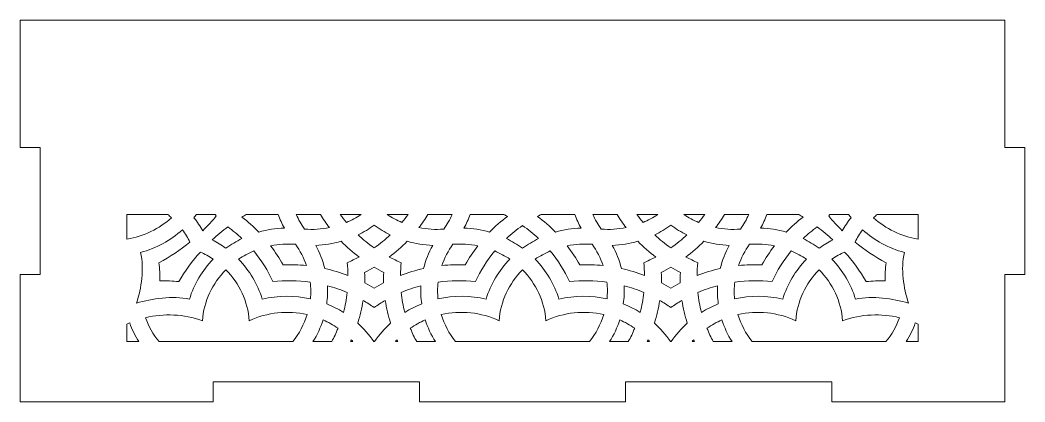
# Model space of a CAD drawing. Header units: millimetres. Extents: x -472 to -162, y -165 to 165.
# Drawn here: x -311.9 to -161.9, y 108 to 165 of the extents above; entities that cross this region are included whole.
import ezdxf

# ---------------------------------------------------------------- set-up
doc = ezdxf.new("R2010")
doc.units = ezdxf.units.MM
doc.header["$MEASUREMENT"] = 0
doc.layers.add('Camada 1', color=7, linetype='Continuous')

msp = doc.modelspace()

# ---------------------------------------------------------------- linework, layer by layer
at = {"layer": 'Camada 1', "color": 250, "lineweight": 20}
for points, knots in [([(-311.8542, 108), (-311.8542, 108), (-283.0542, 108), (-283.0542, 108), (-283.0542, 108), (-283.0542, 108), (-283.0542, 111), (-283.0542, 111), (-283.0542, 111), (-283.0542, 111), (-252.2542, 111), (-252.2542, 111), (-252.2542, 111), (-252.2542, 111), (-252.2542, 108), (-252.2542, 108), (-252.2542, 108), (-252.2542, 108), (-221.4542, 108), (-221.4542, 108), (-221.4542, 108), (-221.4542, 108), (-221.4542, 111), (-221.4542, 111), (-221.4542, 111), (-221.4542, 111), (-216.1685, 111), (-216.1685, 111), (-216.1685, 111), (-216.1685, 111), (-190.6542, 111), (-190.6542, 111), (-190.6542, 111), (-190.6542, 111), (-190.6542, 108), (-190.6542, 108), (-190.6542, 108), (-190.6542, 108), (-164.8542, 108), (-164.8542, 108), (-164.8542, 108), (-164.8542, 108), (-164.8542, 127), (-164.8542, 127), (-164.8542, 127), (-164.8542, 127), (-161.8542, 127), (-161.8542, 127), (-161.8542, 127), (-161.8542, 127), (-161.8542, 146), (-161.8542, 146), (-161.8542, 146), (-161.8542, 146), (-164.8542, 146), (-164.8542, 146), (-164.8542, 146), (-164.8542, 146), (-164.8542, 165), (-164.8542, 165), (-164.8542, 165), (-164.8542, 165), (-311.8542, 165), (-311.8542, 165), (-311.8542, 165), (-311.8542, 165), (-311.8542, 146), (-311.8542, 146), (-311.8542, 146), (-311.8542, 146), (-308.8542, 146), (-308.8542, 146), (-308.8542, 146), (-308.8542, 146), (-308.8542, 127), (-308.8542, 127), (-308.8542, 127), (-308.8542, 127), (-311.8542, 127), (-311.8542, 127), (-311.8542, 127), (-311.8542, 127), (-311.8542, 108), (-311.8542, 108)], [0, 0, 0, 0, 0.04545455, 0.04545455, 0.04545455, 0.04545455, 0.09090909, 0.09090909, 0.09090909, 0.09090909, 0.13636364, 0.13636364, 0.13636364, 0.13636364, 0.18181818, 0.18181818, 0.18181818, 0.18181818, 0.22727273, 0.22727273, 0.22727273, 0.22727273, 0.27272727, 0.27272727, 0.27272727, 0.27272727, 0.31818182, 0.31818182, 0.31818182, 0.31818182, 0.36363636, 0.36363636, 0.36363636, 0.36363636, 0.40909091, 0.40909091, 0.40909091, 0.40909091, 0.45454545, 0.45454545, 0.45454545, 0.45454545, 0.5, 0.5, 0.5, 0.5, 0.54545455, 0.54545455, 0.54545455, 0.54545455, 0.59090909, 0.59090909, 0.59090909, 0.59090909, 0.63636364, 0.63636364, 0.63636364, 0.63636364, 0.68181818, 0.68181818, 0.68181818, 0.68181818, 0.72727273, 0.72727273, 0.72727273, 0.72727273, 0.77272727, 0.77272727, 0.77272727, 0.77272727, 0.81818182, 0.81818182, 0.81818182, 0.81818182, 0.86363636, 0.86363636, 0.86363636, 0.86363636, 0.90909091, 0.90909091, 0.90909091, 0.90909091, 1, 1, 1, 1]), ([(-295.9126, 132.3072), (-293.3885, 132.7233), (-291.0804, 133.8473), (-289.2599, 135.4987), (-289.2599, 135.4987), (-289.4401, 135.6622), (-289.6253, 135.8204), (-289.8148, 135.9734), (-289.8148, 135.9734), (-289.8148, 135.9734), (-295.9126, 135.9734), (-295.9126, 135.9734), (-295.9126, 135.9734), (-295.9126, 135.9734), (-295.9126, 132.3072), (-295.9126, 132.3072)], [0, 0, 0, 0, 0.2, 0.2, 0.2, 0.2, 0.4, 0.4, 0.4, 0.4, 0.6, 0.6, 0.6, 0.6, 1, 1, 1, 1]), ([(-285.537, 135.9734), (-285.6551, 135.8131), (-285.7767, 135.6549), (-285.902, 135.4987), (-285.902, 135.4987), (-285.4082, 134.8831), (-284.97, 134.2347), (-284.589, 133.5592), (-284.589, 133.5592), (-283.8741, 134.258), (-283.198, 134.9936), (-282.5642, 135.7626), (-282.5642, 135.7626), (-282.6194, 135.8332), (-282.6753, 135.9035), (-282.7316, 135.9734), (-282.7316, 135.9734), (-282.7316, 135.9734), (-285.537, 135.9734), (-285.537, 135.9734)], [0, 0, 0, 0, 0.16666667, 0.16666667, 0.16666667, 0.16666667, 0.33333333, 0.33333333, 0.33333333, 0.33333333, 0.5, 0.5, 0.5, 0.5, 0.66666667, 0.66666667, 0.66666667, 0.66666667, 1, 1, 1, 1]), ([(-278.1052, 135.9734), (-278.3183, 135.8485), (-278.5297, 135.721), (-278.7389, 135.5909), (-278.7389, 135.5909), (-277.8441, 134.9035), (-277.0026, 134.1522), (-276.2167, 133.3475), (-276.2167, 133.3475), (-274.9825, 133.6994), (-273.704, 133.9077), (-272.4052, 133.9528), (-272.4052, 133.9528), (-272.763, 134.6037), (-273.0699, 135.2786), (-273.3224, 135.9734), (-273.3224, 135.9734), (-273.3224, 135.9734), (-278.1052, 135.9734), (-278.1052, 135.9734)], [0, 0, 0, 0, 0.16666667, 0.16666667, 0.16666667, 0.16666667, 0.33333333, 0.33333333, 0.33333333, 0.33333333, 0.5, 0.5, 0.5, 0.5, 0.66666667, 0.66666667, 0.66666667, 0.66666667, 1, 1, 1, 1]), ([(-270.6369, 135.9734), (-270.2953, 135.2105), (-269.8745, 134.4815), (-269.3799, 133.798), (-269.3799, 133.798), (-268.131, 133.6994), (-266.8848, 133.7753), (-265.6802, 134.0204), (-265.6802, 134.0204), (-266.1617, 134.6479), (-266.6087, 135.3002), (-267.0203, 135.9734), (-267.0203, 135.9734), (-267.0203, 135.9734), (-270.6369, 135.9734), (-270.6369, 135.9734)], [0, 0, 0, 0, 0.2, 0.2, 0.2, 0.2, 0.4, 0.4, 0.4, 0.4, 0.6, 0.6, 0.6, 0.6, 1, 1, 1, 1]), ([(-264.056, 135.9734), (-263.7691, 135.572), (-263.4668, 135.1797), (-263.1499, 134.7975), (-263.1499, 134.7975), (-262.3864, 135.1162), (-261.6534, 135.5111), (-260.9599, 135.9734), (-260.9599, 135.9734), (-260.9599, 135.9734), (-264.056, 135.9734), (-264.056, 135.9734)], [0, 0, 0, 0, 0.25, 0.25, 0.25, 0.25, 0.5, 0.5, 0.5, 0.5, 1, 1, 1, 1]), ([(-257.0331, 135.9734), (-256.3395, 135.5111), (-255.6065, 135.1162), (-254.8431, 134.7975), (-254.8431, 134.7975), (-254.5262, 135.1797), (-254.2239, 135.572), (-253.9369, 135.9734), (-253.9369, 135.9734), (-253.9369, 135.9734), (-257.0331, 135.9734), (-257.0331, 135.9734)], [0, 0, 0, 0, 0.25, 0.25, 0.25, 0.25, 0.5, 0.5, 0.5, 0.5, 1, 1, 1, 1]), ([(-250.9727, 135.9734), (-251.3843, 135.3002), (-251.8313, 134.6479), (-252.3129, 134.0204), (-252.3129, 134.0204), (-251.1081, 133.7753), (-249.8621, 133.6994), (-248.6131, 133.798), (-248.6131, 133.798), (-248.1185, 134.4815), (-247.6975, 135.2105), (-247.3561, 135.9734), (-247.3561, 135.9734), (-247.3561, 135.9734), (-250.9727, 135.9734), (-250.9727, 135.9734)], [0, 0, 0, 0, 0.2, 0.2, 0.2, 0.2, 0.4, 0.4, 0.4, 0.4, 0.6, 0.6, 0.6, 0.6, 1, 1, 1, 1]), ([(-244.6707, 135.9734), (-244.9233, 135.2786), (-245.23, 134.6037), (-245.5879, 133.9528), (-245.5879, 133.9528), (-244.2891, 133.9077), (-243.0105, 133.6994), (-241.7763, 133.3475), (-241.7763, 133.3475), (-240.9486, 134.195), (-240.0591, 134.9834), (-239.1106, 135.6987), (-239.1106, 135.6987), (-239.2892, 135.7927), (-239.4691, 135.8843), (-239.6504, 135.9734), (-239.6504, 135.9734), (-239.6504, 135.9734), (-244.6707, 135.9734), (-244.6707, 135.9734)], [0, 0, 0, 0, 0.16666667, 0.16666667, 0.16666667, 0.16666667, 0.33333333, 0.33333333, 0.33333333, 0.33333333, 0.5, 0.5, 0.5, 0.5, 0.66666667, 0.66666667, 0.66666667, 0.66666667, 1, 1, 1, 1]), ([(-234.058, 135.9734), (-234.2393, 135.8843), (-234.4192, 135.7927), (-234.5978, 135.6987), (-234.5978, 135.6987), (-233.6493, 134.9834), (-232.7598, 134.195), (-231.9321, 133.3475), (-231.9321, 133.3475), (-230.6979, 133.6994), (-229.4193, 133.9077), (-228.1205, 133.9528), (-228.1205, 133.9528), (-228.4784, 134.6037), (-228.7852, 135.2786), (-229.0377, 135.9734), (-229.0377, 135.9734), (-229.0377, 135.9734), (-234.058, 135.9734), (-234.058, 135.9734)], [0, 0, 0, 0, 0.16666667, 0.16666667, 0.16666667, 0.16666667, 0.33333333, 0.33333333, 0.33333333, 0.33333333, 0.5, 0.5, 0.5, 0.5, 0.66666667, 0.66666667, 0.66666667, 0.66666667, 1, 1, 1, 1]), ([(-226.3523, 135.9734), (-226.0109, 135.2105), (-225.5899, 134.4815), (-225.0953, 133.798), (-225.0953, 133.798), (-223.8464, 133.6994), (-222.6003, 133.7753), (-221.3955, 134.0204), (-221.3955, 134.0204), (-221.8771, 134.6479), (-222.3241, 135.3002), (-222.7357, 135.9734), (-222.7357, 135.9734), (-222.7357, 135.9734), (-226.3523, 135.9734), (-226.3523, 135.9734)], [0, 0, 0, 0, 0.2, 0.2, 0.2, 0.2, 0.4, 0.4, 0.4, 0.4, 0.6, 0.6, 0.6, 0.6, 1, 1, 1, 1]), ([(-219.7715, 135.9734), (-219.4845, 135.572), (-219.1822, 135.1797), (-218.8653, 134.7975), (-218.8653, 134.7975), (-218.1019, 135.1162), (-217.3689, 135.5111), (-216.6753, 135.9734), (-216.6753, 135.9734), (-216.6753, 135.9734), (-219.7715, 135.9734), (-219.7715, 135.9734)], [0, 0, 0, 0, 0.25, 0.25, 0.25, 0.25, 0.5, 0.5, 0.5, 0.5, 1, 1, 1, 1]), ([(-212.7485, 135.9734), (-212.0551, 135.5111), (-211.322, 135.1162), (-210.5585, 134.7975), (-210.5585, 134.7975), (-210.2416, 135.1797), (-209.9393, 135.572), (-209.6524, 135.9734), (-209.6524, 135.9734), (-209.6524, 135.9734), (-212.7485, 135.9734), (-212.7485, 135.9734)], [0, 0, 0, 0, 0.25, 0.25, 0.25, 0.25, 0.5, 0.5, 0.5, 0.5, 1, 1, 1, 1]), ([(-206.6881, 135.9734), (-207.0997, 135.3002), (-207.5467, 134.6479), (-208.0282, 134.0204), (-208.0282, 134.0204), (-206.8236, 133.7753), (-205.5774, 133.6994), (-204.3285, 133.798), (-204.3285, 133.798), (-203.8339, 134.4815), (-203.4131, 135.2105), (-203.0715, 135.9734), (-203.0715, 135.9734), (-203.0715, 135.9734), (-206.6881, 135.9734), (-206.6881, 135.9734)], [0, 0, 0, 0, 0.2, 0.2, 0.2, 0.2, 0.4, 0.4, 0.4, 0.4, 0.6, 0.6, 0.6, 0.6, 1, 1, 1, 1]), ([(-200.386, 135.9734), (-200.6385, 135.2786), (-200.9454, 134.6037), (-201.3032, 133.9528), (-201.3032, 133.9528), (-200.0044, 133.9077), (-198.7259, 133.6994), (-197.4918, 133.3475), (-197.4918, 133.3475), (-196.7058, 134.1522), (-195.8643, 134.9035), (-194.9695, 135.5909), (-194.9695, 135.5909), (-195.1787, 135.721), (-195.3901, 135.8485), (-195.6032, 135.9734), (-195.6032, 135.9734), (-195.6032, 135.9734), (-200.386, 135.9734), (-200.386, 135.9734)], [0, 0, 0, 0, 0.16666667, 0.16666667, 0.16666667, 0.16666667, 0.33333333, 0.33333333, 0.33333333, 0.33333333, 0.5, 0.5, 0.5, 0.5, 0.66666667, 0.66666667, 0.66666667, 0.66666667, 1, 1, 1, 1]), ([(-190.9768, 135.9734), (-191.0331, 135.9035), (-191.089, 135.8332), (-191.1442, 135.7626), (-191.1442, 135.7626), (-190.5104, 134.9936), (-189.8343, 134.258), (-189.1194, 133.5592), (-189.1194, 133.5592), (-188.7384, 134.2347), (-188.3002, 134.8831), (-187.8064, 135.4987), (-187.8064, 135.4987), (-187.9317, 135.6549), (-188.0534, 135.8131), (-188.1714, 135.9734), (-188.1714, 135.9734), (-188.1714, 135.9734), (-190.9768, 135.9734), (-190.9768, 135.9734)], [0, 0, 0, 0, 0.16666667, 0.16666667, 0.16666667, 0.16666667, 0.33333333, 0.33333333, 0.33333333, 0.33333333, 0.5, 0.5, 0.5, 0.5, 0.66666667, 0.66666667, 0.66666667, 0.66666667, 1, 1, 1, 1]), ([(-183.8936, 135.9734), (-184.0831, 135.8204), (-184.2683, 135.6622), (-184.4485, 135.4987), (-184.4485, 135.4987), (-182.628, 133.8473), (-180.3199, 132.7234), (-177.7959, 132.3072), (-177.7959, 132.3072), (-177.7959, 132.3072), (-177.7959, 135.9734), (-177.7959, 135.9734), (-177.7959, 135.9734), (-177.7959, 135.9734), (-183.8936, 135.9734), (-183.8936, 135.9734)], [0, 0, 0, 0, 0.2, 0.2, 0.2, 0.2, 0.4, 0.4, 0.4, 0.4, 0.6, 0.6, 0.6, 0.6, 1, 1, 1, 1]), ([(-293.8698, 130.3034), (-291.5073, 130.9511), (-289.3718, 132.1196), (-287.6163, 133.688), (-287.6163, 133.688), (-287.1839, 133.1065), (-286.8094, 132.4941), (-286.4947, 131.8581), (-286.4947, 131.8581), (-287.9206, 130.6968), (-289.4684, 129.6663), (-291.1187, 128.7857), (-291.1187, 128.7857), (-291.0102, 127.8868), (-290.9653, 126.9859), (-290.9832, 126.0881), (-290.9832, 126.0881), (-290.044, 126.1051), (-289.1015, 126.0624), (-288.1612, 125.9586), (-288.1612, 125.9586), (-287.2401, 127.5361), (-286.1621, 129.0157), (-284.9472, 130.3788), (-284.9472, 130.3788), (-284.2819, 130.078), (-283.6413, 129.72), (-283.0329, 129.3066), (-283.0329, 129.3066), (-284.6736, 127.6285), (-285.896, 125.587), (-286.5735, 123.3287), (-286.5735, 123.3287), (-289.1614, 123.8917), (-292.1303, 123.4203), (-294.47, 122.7491), (-294.47, 122.7491), (-293.768, 124.9859), (-293.2808, 127.8296), (-293.8698, 130.3034)], [0, 0, 0, 0, 0.09090909, 0.09090909, 0.09090909, 0.09090909, 0.18181818, 0.18181818, 0.18181818, 0.18181818, 0.27272727, 0.27272727, 0.27272727, 0.27272727, 0.36363636, 0.36363636, 0.36363636, 0.36363636, 0.45454545, 0.45454545, 0.45454545, 0.45454545, 0.54545455, 0.54545455, 0.54545455, 0.54545455, 0.63636364, 0.63636364, 0.63636364, 0.63636364, 0.72727273, 0.72727273, 0.72727273, 0.72727273, 0.81818182, 0.81818182, 0.81818182, 0.81818182, 1, 1, 1, 1]), ([(-283.1678, 132.2005), (-282.4367, 132.8839), (-281.6672, 133.5302), (-280.8627, 134.1361), (-280.8627, 134.1361), (-280.1158, 133.6018), (-279.4043, 133.0169), (-278.7352, 132.3872), (-278.7352, 132.3872), (-279.5776, 131.9816), (-280.3819, 131.5002), (-281.1388, 130.9454), (-281.1388, 130.9454), (-281.7828, 131.4174), (-282.4611, 131.8363), (-283.1678, 132.2005)], [0, 0, 0, 0, 0.2, 0.2, 0.2, 0.2, 0.4, 0.4, 0.4, 0.4, 0.6, 0.6, 0.6, 0.6, 1, 1, 1, 1]), ([(-258.9965, 134.3808), (-258.2396, 133.8261), (-257.4354, 133.3446), (-256.5928, 132.939), (-256.5928, 132.939), (-257.3442, 132.2352), (-258.148, 131.5846), (-258.9965, 130.9934), (-258.9965, 130.9934), (-259.8448, 131.5846), (-260.649, 132.2352), (-261.4002, 132.939), (-261.4002, 132.939), (-260.5577, 133.3446), (-259.7536, 133.8261), (-258.9965, 134.3808)], [0, 0, 0, 0, 0.2, 0.2, 0.2, 0.2, 0.4, 0.4, 0.4, 0.4, 0.6, 0.6, 0.6, 0.6, 1, 1, 1, 1]), ([(-236.8542, 134.3301), (-236.0058, 133.7445), (-235.2018, 133.094), (-234.4505, 132.3872), (-234.4505, 132.3872), (-235.2929, 131.9816), (-236.0973, 131.5002), (-236.8542, 130.9454), (-236.8542, 130.9454), (-237.6111, 131.5002), (-238.4155, 131.9816), (-239.2579, 132.3872), (-239.2579, 132.3872), (-238.5066, 133.094), (-237.7026, 133.7445), (-236.8542, 134.3301)], [0, 0, 0, 0, 0.2, 0.2, 0.2, 0.2, 0.4, 0.4, 0.4, 0.4, 0.6, 0.6, 0.6, 0.6, 1, 1, 1, 1]), ([(-217.1156, 132.939), (-216.273, 133.3446), (-215.4688, 133.8261), (-214.7119, 134.3808), (-214.7119, 134.3808), (-213.9549, 133.8261), (-213.1507, 133.3446), (-212.3083, 132.939), (-212.3083, 132.939), (-213.0595, 132.2352), (-213.8636, 131.5846), (-214.7119, 130.9934), (-214.7119, 130.9934), (-215.5604, 131.5846), (-216.3642, 132.2352), (-217.1156, 132.939)], [0, 0, 0, 0, 0.2, 0.2, 0.2, 0.2, 0.4, 0.4, 0.4, 0.4, 0.6, 0.6, 0.6, 0.6, 1, 1, 1, 1]), ([(-192.8457, 134.1361), (-192.0412, 133.5302), (-191.2717, 132.8839), (-190.5407, 132.2005), (-190.5407, 132.2005), (-191.2473, 131.8363), (-191.9256, 131.4174), (-192.5696, 130.9454), (-192.5696, 130.9454), (-193.3266, 131.5002), (-194.1308, 131.9816), (-194.9732, 132.3872), (-194.9732, 132.3872), (-194.3041, 133.0169), (-193.5926, 133.6018), (-192.8457, 134.1361)], [0, 0, 0, 0, 0.2, 0.2, 0.2, 0.2, 0.4, 0.4, 0.4, 0.4, 0.6, 0.6, 0.6, 0.6, 1, 1, 1, 1]), ([(-185.5472, 125.9586), (-184.6069, 126.0624), (-183.6644, 126.1051), (-182.7252, 126.0881), (-182.7252, 126.0881), (-182.7431, 126.9859), (-182.6983, 127.8868), (-182.5897, 128.7857), (-182.5897, 128.7857), (-184.24, 129.6663), (-185.7878, 130.6968), (-187.2137, 131.8581), (-187.2137, 131.8581), (-186.899, 132.4941), (-186.5246, 133.1065), (-186.0921, 133.688), (-186.0921, 133.688), (-184.3366, 132.1196), (-182.2011, 130.9511), (-179.8386, 130.3034), (-179.8386, 130.3034), (-180.4276, 127.8296), (-179.9433, 124.9946), (-179.2411, 122.7579), (-179.2411, 122.7579), (-181.581, 123.4291), (-184.547, 123.8917), (-187.1349, 123.3287), (-187.1349, 123.3287), (-187.8124, 125.587), (-189.0348, 127.6285), (-190.6755, 129.3066), (-190.6755, 129.3066), (-190.0671, 129.72), (-189.4265, 130.078), (-188.7612, 130.3788), (-188.7612, 130.3788), (-187.5463, 129.0157), (-186.4683, 127.5361), (-185.5472, 125.9586)], [0, 0, 0, 0, 0.09090909, 0.09090909, 0.09090909, 0.09090909, 0.18181818, 0.18181818, 0.18181818, 0.18181818, 0.27272727, 0.27272727, 0.27272727, 0.27272727, 0.36363636, 0.36363636, 0.36363636, 0.36363636, 0.45454545, 0.45454545, 0.45454545, 0.45454545, 0.54545455, 0.54545455, 0.54545455, 0.54545455, 0.63636364, 0.63636364, 0.63636364, 0.63636364, 0.72727273, 0.72727273, 0.72727273, 0.72727273, 0.81818182, 0.81818182, 0.81818182, 0.81818182, 1, 1, 1, 1]), ([(-268.5405, 125.8656), (-268.4461, 125.0322), (-268.4403, 124.2044), (-268.5196, 123.3878), (-268.5196, 123.3878), (-270.8852, 123.9115), (-273.3477, 123.8917), (-275.7043, 123.3287), (-275.7043, 123.3287), (-276.3816, 125.587), (-277.604, 127.6285), (-279.2449, 129.3066), (-279.2449, 129.3066), (-278.532, 129.791), (-277.775, 130.1993), (-276.9855, 130.5288), (-276.9855, 130.5288), (-275.8221, 129.1321), (-274.8588, 127.5946), (-274.1165, 125.9586), (-274.1165, 125.9586), (-272.2518, 126.1642), (-270.3784, 126.1304), (-268.5405, 125.8656)], [0, 0, 0, 0, 0.14285714, 0.14285714, 0.14285714, 0.14285714, 0.28571429, 0.28571429, 0.28571429, 0.28571429, 0.42857143, 0.42857143, 0.42857143, 0.42857143, 0.57142857, 0.57142857, 0.57142857, 0.57142857, 0.71428571, 0.71428571, 0.71428571, 0.71428571, 1, 1, 1, 1]), ([(-270.7526, 131.5283), (-270.0455, 130.5512), (-269.4888, 129.484), (-269.1, 128.3521), (-269.1, 128.3521), (-270.2577, 128.4731), (-271.43, 128.5127), (-272.5995, 128.4705), (-272.5995, 128.4705), (-273.1444, 129.4586), (-273.7629, 130.4049), (-274.4552, 131.3059), (-274.4552, 131.3059), (-273.2474, 131.5482), (-272.0015, 131.6268), (-270.7526, 131.5283)], [0, 0, 0, 0, 0.2, 0.2, 0.2, 0.2, 0.4, 0.4, 0.4, 0.4, 0.6, 0.6, 0.6, 0.6, 1, 1, 1, 1]), ([(-263.9158, 131.9803), (-263.0911, 131.1313), (-262.1985, 130.3429), (-261.2514, 129.6263), (-261.2514, 129.6263), (-261.8332, 129.3179), (-262.4312, 129.0391), (-263.041, 128.7857), (-263.041, 128.7857), (-262.9673, 128.1523), (-262.9201, 127.5186), (-262.9083, 126.8851), (-262.9083, 126.8851), (-264.0365, 127.3131), (-265.1941, 127.6567), (-266.3724, 127.9128), (-266.3724, 127.9128), (-266.6727, 129.118), (-267.1295, 130.2809), (-267.7301, 131.3735), (-267.7301, 131.3735), (-266.4313, 131.4185), (-265.147, 131.6268), (-263.9158, 131.9803)], [0, 0, 0, 0, 0.14285714, 0.14285714, 0.14285714, 0.14285714, 0.28571429, 0.28571429, 0.28571429, 0.28571429, 0.42857143, 0.42857143, 0.42857143, 0.42857143, 0.57142857, 0.57142857, 0.57142857, 0.57142857, 0.71428571, 0.71428571, 0.71428571, 0.71428571, 1, 1, 1, 1]), ([(-254.0773, 131.9803), (-252.846, 131.6268), (-251.5618, 131.4185), (-250.2628, 131.3735), (-250.2628, 131.3735), (-250.8637, 130.2809), (-251.3202, 129.118), (-251.6206, 127.9128), (-251.6206, 127.9128), (-252.7987, 127.6567), (-253.9566, 127.3131), (-255.0848, 126.8851), (-255.0848, 126.8851), (-255.0728, 127.5186), (-255.0259, 128.1523), (-254.9522, 128.7857), (-254.9522, 128.7857), (-255.5618, 129.0391), (-256.1598, 129.3179), (-256.7417, 129.6263), (-256.7417, 129.6263), (-255.7946, 130.3429), (-254.902, 131.1313), (-254.0773, 131.9803)], [0, 0, 0, 0, 0.14285714, 0.14285714, 0.14285714, 0.14285714, 0.28571429, 0.28571429, 0.28571429, 0.28571429, 0.42857143, 0.42857143, 0.42857143, 0.42857143, 0.57142857, 0.57142857, 0.57142857, 0.57142857, 0.71428571, 0.71428571, 0.71428571, 0.71428571, 1, 1, 1, 1]), ([(-249.4526, 125.8656), (-247.6147, 126.1304), (-245.7412, 126.1642), (-243.8765, 125.9586), (-243.8765, 125.9586), (-243.1343, 127.5946), (-242.171, 129.1321), (-241.0075, 130.5288), (-241.0075, 130.5288), (-240.2181, 130.1993), (-239.4611, 129.791), (-238.7482, 129.3066), (-238.7482, 129.3066), (-240.3889, 127.6285), (-241.6114, 125.587), (-242.2888, 123.3287), (-242.2888, 123.3287), (-244.6453, 123.8917), (-247.1079, 123.9115), (-249.4734, 123.3878), (-249.4734, 123.3878), (-249.5528, 124.2044), (-249.5469, 125.0322), (-249.4526, 125.8656)], [0, 0, 0, 0, 0.14285714, 0.14285714, 0.14285714, 0.14285714, 0.28571429, 0.28571429, 0.28571429, 0.28571429, 0.42857143, 0.42857143, 0.42857143, 0.42857143, 0.57142857, 0.57142857, 0.57142857, 0.57142857, 0.71428571, 0.71428571, 0.71428571, 0.71428571, 1, 1, 1, 1]), ([(-247.2406, 131.5283), (-245.9915, 131.6268), (-244.7455, 131.5482), (-243.5378, 131.3059), (-243.5378, 131.3059), (-244.2301, 130.4049), (-244.8487, 129.4586), (-245.3936, 128.4705), (-245.3936, 128.4705), (-246.563, 128.5127), (-247.7354, 128.4731), (-248.893, 128.3521), (-248.893, 128.3521), (-248.5042, 129.484), (-247.9474, 130.5512), (-247.2406, 131.5283)], [0, 0, 0, 0, 0.2, 0.2, 0.2, 0.2, 0.4, 0.4, 0.4, 0.4, 0.6, 0.6, 0.6, 0.6, 1, 1, 1, 1]), ([(-229.8319, 125.9586), (-227.9672, 126.1642), (-226.0937, 126.1304), (-224.2558, 125.8656), (-224.2558, 125.8656), (-224.1615, 125.0322), (-224.1557, 124.2044), (-224.235, 123.3878), (-224.235, 123.3878), (-226.6005, 123.9115), (-229.0631, 123.8917), (-231.4196, 123.3287), (-231.4196, 123.3287), (-232.097, 125.587), (-233.3195, 127.6285), (-234.9602, 129.3066), (-234.9602, 129.3066), (-234.2473, 129.791), (-233.4903, 130.1993), (-232.7009, 130.5288), (-232.7009, 130.5288), (-231.5374, 129.1321), (-230.5741, 127.5946), (-229.8319, 125.9586)], [0, 0, 0, 0, 0.14285714, 0.14285714, 0.14285714, 0.14285714, 0.28571429, 0.28571429, 0.28571429, 0.28571429, 0.42857143, 0.42857143, 0.42857143, 0.42857143, 0.57142857, 0.57142857, 0.57142857, 0.57142857, 0.71428571, 0.71428571, 0.71428571, 0.71428571, 1, 1, 1, 1]), ([(-230.1706, 131.3059), (-228.9629, 131.5482), (-227.7169, 131.6268), (-226.4678, 131.5283), (-226.4678, 131.5283), (-225.761, 130.5512), (-225.2042, 129.484), (-224.8155, 128.3521), (-224.8155, 128.3521), (-225.973, 128.4731), (-227.1454, 128.5127), (-228.3148, 128.4705), (-228.3148, 128.4705), (-228.8597, 129.4586), (-229.4783, 130.4049), (-230.1706, 131.3059)], [0, 0, 0, 0, 0.2, 0.2, 0.2, 0.2, 0.4, 0.4, 0.4, 0.4, 0.6, 0.6, 0.6, 0.6, 1, 1, 1, 1]), ([(-223.4456, 131.3735), (-222.1466, 131.4185), (-220.8624, 131.6268), (-219.6311, 131.9803), (-219.6311, 131.9803), (-218.8064, 131.1313), (-217.9138, 130.3429), (-216.9667, 129.6263), (-216.9667, 129.6263), (-217.5486, 129.3179), (-218.1466, 129.0391), (-218.7562, 128.7857), (-218.7562, 128.7857), (-218.6825, 128.1523), (-218.6356, 127.5186), (-218.6236, 126.8851), (-218.6236, 126.8851), (-219.7518, 127.3131), (-220.9097, 127.6567), (-222.0878, 127.9128), (-222.0878, 127.9128), (-222.3882, 129.118), (-222.8448, 130.2809), (-223.4456, 131.3735)], [0, 0, 0, 0, 0.14285714, 0.14285714, 0.14285714, 0.14285714, 0.28571429, 0.28571429, 0.28571429, 0.28571429, 0.42857143, 0.42857143, 0.42857143, 0.42857143, 0.57142857, 0.57142857, 0.57142857, 0.57142857, 0.71428571, 0.71428571, 0.71428571, 0.71428571, 1, 1, 1, 1]), ([(-212.457, 129.6263), (-211.5099, 130.3429), (-210.6173, 131.1313), (-209.7926, 131.9803), (-209.7926, 131.9803), (-208.5614, 131.6268), (-207.2771, 131.4185), (-205.9783, 131.3735), (-205.9783, 131.3735), (-206.579, 130.2809), (-207.0357, 129.118), (-207.336, 127.9128), (-207.336, 127.9128), (-208.5143, 127.6567), (-209.6719, 127.3131), (-210.8001, 126.8851), (-210.8001, 126.8851), (-210.7883, 127.5186), (-210.7411, 128.1523), (-210.6674, 128.7857), (-210.6674, 128.7857), (-211.2772, 129.0391), (-211.8752, 129.3179), (-212.457, 129.6263)], [0, 0, 0, 0, 0.14285714, 0.14285714, 0.14285714, 0.14285714, 0.28571429, 0.28571429, 0.28571429, 0.28571429, 0.42857143, 0.42857143, 0.42857143, 0.42857143, 0.57142857, 0.57142857, 0.57142857, 0.57142857, 0.71428571, 0.71428571, 0.71428571, 0.71428571, 1, 1, 1, 1]), ([(-205.1888, 123.3878), (-205.2682, 124.2044), (-205.2623, 125.0322), (-205.1679, 125.8656), (-205.1679, 125.8656), (-203.33, 126.1304), (-201.4566, 126.1642), (-199.5919, 125.9586), (-199.5919, 125.9586), (-198.8496, 127.5946), (-197.8863, 129.1321), (-196.7229, 130.5288), (-196.7229, 130.5288), (-195.9334, 130.1993), (-195.1765, 129.791), (-194.4635, 129.3066), (-194.4635, 129.3066), (-196.1044, 127.6285), (-197.3268, 125.587), (-198.0041, 123.3287), (-198.0041, 123.3287), (-200.3608, 123.8917), (-202.8232, 123.9115), (-205.1888, 123.3878)], [0, 0, 0, 0, 0.14285714, 0.14285714, 0.14285714, 0.14285714, 0.28571429, 0.28571429, 0.28571429, 0.28571429, 0.42857143, 0.42857143, 0.42857143, 0.42857143, 0.57142857, 0.57142857, 0.57142857, 0.57142857, 0.71428571, 0.71428571, 0.71428571, 0.71428571, 1, 1, 1, 1]), ([(-204.6084, 128.3521), (-204.2196, 129.484), (-203.6629, 130.5512), (-202.9558, 131.5283), (-202.9558, 131.5283), (-201.7069, 131.6268), (-200.461, 131.5482), (-199.2532, 131.3059), (-199.2532, 131.3059), (-199.9455, 130.4049), (-200.564, 129.4586), (-201.1089, 128.4705), (-201.1089, 128.4705), (-202.2784, 128.5127), (-203.4507, 128.4731), (-204.6084, 128.3521)], [0, 0, 0, 0, 0.2, 0.2, 0.2, 0.2, 0.4, 0.4, 0.4, 0.4, 0.6, 0.6, 0.6, 0.6, 1, 1, 1, 1]), ([(-271.1608, 117), (-270.1821, 118.2064), (-269.4485, 119.5754), (-268.9969, 121.0337), (-268.9969, 121.0337), (-271.9043, 121.6982), (-274.959, 121.3745), (-277.6423, 120.1185), (-277.6423, 120.1185), (-277.8485, 123.0189), (-279.1151, 125.6969), (-281.1388, 127.7355), (-281.1388, 127.7355), (-283.1623, 125.6969), (-284.4292, 123.0189), (-284.6353, 120.1185), (-284.6353, 120.1185), (-287.4378, 121.1216), (-290.3919, 121.232), (-293.1279, 120.5738), (-293.1279, 120.5738), (-292.6712, 119.2874), (-291.9921, 118.0788), (-291.1169, 117), (-291.1169, 117), (-291.1169, 117), (-271.1608, 117), (-271.1608, 117)], [0, 0, 0, 0, 0.125, 0.125, 0.125, 0.125, 0.25, 0.25, 0.25, 0.25, 0.375, 0.375, 0.375, 0.375, 0.5, 0.5, 0.5, 0.5, 0.625, 0.625, 0.625, 0.625, 0.75, 0.75, 0.75, 0.75, 1, 1, 1, 1]), ([(-258.9965, 128.1127), (-258.5342, 127.8396), (-258.06, 127.5807), (-257.5767, 127.3356), (-257.5767, 127.3356), (-257.5974, 126.8147), (-257.6002, 126.2937), (-257.5841, 125.7728), (-257.5841, 125.7728), (-258.0658, 125.5249), (-258.537, 125.2631), (-258.9965, 124.9844), (-258.9965, 124.9844), (-259.456, 125.2631), (-259.9273, 125.5249), (-260.409, 125.7728), (-260.409, 125.7728), (-260.3927, 126.2937), (-260.3957, 126.8147), (-260.4163, 127.3356), (-260.4163, 127.3356), (-259.9333, 127.5807), (-259.4589, 127.8396), (-258.9965, 128.1127)], [0, 0, 0, 0, 0.14285714, 0.14285714, 0.14285714, 0.14285714, 0.28571429, 0.28571429, 0.28571429, 0.28571429, 0.42857143, 0.42857143, 0.42857143, 0.42857143, 0.57142857, 0.57142857, 0.57142857, 0.57142857, 0.71428571, 0.71428571, 0.71428571, 0.71428571, 1, 1, 1, 1]), ([(-226.8763, 117), (-225.8975, 118.2064), (-225.1639, 119.5754), (-224.7123, 121.0337), (-224.7123, 121.0337), (-227.6197, 121.6982), (-230.6743, 121.3745), (-233.3577, 120.1185), (-233.3577, 120.1185), (-233.5639, 123.0189), (-234.8307, 125.6969), (-236.8542, 127.7355), (-236.8542, 127.7355), (-238.8777, 125.6969), (-240.1445, 123.0189), (-240.3507, 120.1185), (-240.3507, 120.1185), (-243.0342, 121.3745), (-246.0887, 121.6982), (-248.9961, 121.0337), (-248.9961, 121.0337), (-248.5445, 119.5754), (-247.8109, 118.2064), (-246.8321, 117), (-246.8321, 117), (-246.8321, 117), (-226.8763, 117), (-226.8763, 117)], [0, 0, 0, 0, 0.125, 0.125, 0.125, 0.125, 0.25, 0.25, 0.25, 0.25, 0.375, 0.375, 0.375, 0.375, 0.5, 0.5, 0.5, 0.5, 0.625, 0.625, 0.625, 0.625, 0.75, 0.75, 0.75, 0.75, 1, 1, 1, 1]), ([(-216.1317, 127.3356), (-215.6485, 127.5807), (-215.1742, 127.8396), (-214.7119, 128.1127), (-214.7119, 128.1127), (-214.2495, 127.8396), (-213.7751, 127.5807), (-213.2921, 127.3356), (-213.2921, 127.3356), (-213.3127, 126.8147), (-213.3157, 126.2937), (-213.2994, 125.7728), (-213.2994, 125.7728), (-213.7811, 125.5249), (-214.2524, 125.2631), (-214.7119, 124.9844), (-214.7119, 124.9844), (-215.1714, 125.2631), (-215.6426, 125.5249), (-216.1244, 125.7728), (-216.1244, 125.7728), (-216.1082, 126.2937), (-216.1111, 126.8147), (-216.1317, 127.3356)], [0, 0, 0, 0, 0.14285714, 0.14285714, 0.14285714, 0.14285714, 0.28571429, 0.28571429, 0.28571429, 0.28571429, 0.42857143, 0.42857143, 0.42857143, 0.42857143, 0.57142857, 0.57142857, 0.57142857, 0.57142857, 0.71428571, 0.71428571, 0.71428571, 0.71428571, 1, 1, 1, 1]), ([(-182.5915, 117), (-181.7163, 118.0788), (-181.0372, 119.2874), (-180.5805, 120.5738), (-180.5805, 120.5738), (-183.3165, 121.232), (-186.2706, 121.1216), (-189.0732, 120.1185), (-189.0732, 120.1185), (-189.2792, 123.0189), (-190.5461, 125.6969), (-192.5696, 127.7355), (-192.5696, 127.7355), (-194.5933, 125.6969), (-195.8599, 123.0189), (-196.0661, 120.1185), (-196.0661, 120.1185), (-198.7495, 121.3745), (-201.8041, 121.6982), (-204.7115, 121.0337), (-204.7115, 121.0337), (-204.2599, 119.5754), (-203.5263, 118.2064), (-202.5476, 117), (-202.5476, 117), (-202.5476, 117), (-182.5915, 117), (-182.5915, 117)], [0, 0, 0, 0, 0.125, 0.125, 0.125, 0.125, 0.25, 0.25, 0.25, 0.25, 0.375, 0.375, 0.375, 0.375, 0.5, 0.5, 0.5, 0.5, 0.625, 0.625, 0.625, 0.625, 0.75, 0.75, 0.75, 0.75, 1, 1, 1, 1]), ([(-263.0203, 124.331), (-263.1291, 123.3343), (-263.3178, 122.3431), (-263.5798, 121.3688), (-263.5798, 121.3688), (-264.3692, 121.8643), (-265.206, 122.2897), (-266.0867, 122.6387), (-266.0867, 122.6387), (-265.9629, 123.5285), (-265.9275, 124.4352), (-265.9806, 125.3447), (-265.9806, 125.3447), (-264.9702, 125.0801), (-263.9834, 124.7393), (-263.0203, 124.331)], [0, 0, 0, 0, 0.2, 0.2, 0.2, 0.2, 0.4, 0.4, 0.4, 0.4, 0.6, 0.6, 0.6, 0.6, 1, 1, 1, 1]), ([(-254.9727, 124.331), (-254.0095, 124.7393), (-253.0229, 125.0801), (-252.0124, 125.3447), (-252.0124, 125.3447), (-252.0656, 124.4352), (-252.0301, 123.5285), (-251.9064, 122.6387), (-251.9064, 122.6387), (-252.7871, 122.2897), (-253.6238, 121.8643), (-254.413, 121.3688), (-254.413, 121.3688), (-254.6752, 122.3431), (-254.8638, 123.3343), (-254.9727, 124.331)], [0, 0, 0, 0, 0.2, 0.2, 0.2, 0.2, 0.4, 0.4, 0.4, 0.4, 0.6, 0.6, 0.6, 0.6, 1, 1, 1, 1]), ([(-221.696, 125.3447), (-220.6855, 125.0801), (-219.6989, 124.7393), (-218.7357, 124.331), (-218.7357, 124.331), (-218.8447, 123.3343), (-219.0332, 122.3431), (-219.2954, 121.3688), (-219.2954, 121.3688), (-220.0846, 121.8643), (-220.9213, 122.2897), (-221.802, 122.6387), (-221.802, 122.6387), (-221.6783, 123.5285), (-221.6428, 124.4352), (-221.696, 125.3447)], [0, 0, 0, 0, 0.2, 0.2, 0.2, 0.2, 0.4, 0.4, 0.4, 0.4, 0.6, 0.6, 0.6, 0.6, 1, 1, 1, 1]), ([(-210.1286, 121.3688), (-210.3906, 122.3431), (-210.5793, 123.3343), (-210.6881, 124.331), (-210.6881, 124.331), (-209.725, 124.7393), (-208.7382, 125.0801), (-207.7278, 125.3447), (-207.7278, 125.3447), (-207.7809, 124.4352), (-207.7455, 123.5285), (-207.6217, 122.6387), (-207.6217, 122.6387), (-208.5026, 122.2897), (-209.3392, 121.8643), (-210.1286, 121.3688)], [0, 0, 0, 0, 0.2, 0.2, 0.2, 0.2, 0.4, 0.4, 0.4, 0.4, 0.6, 0.6, 0.6, 0.6, 1, 1, 1, 1]), ([(-258.9378, 117), (-258.2576, 118.0183), (-257.4503, 118.9454), (-256.5399, 119.7609), (-256.5399, 119.7609), (-256.8991, 120.8732), (-257.1673, 122.0053), (-257.3411, 123.1484), (-257.3411, 123.1484), (-257.9096, 122.819), (-258.4635, 122.4642), (-258.9965, 122.084), (-258.9965, 122.084), (-259.5296, 122.4642), (-260.0834, 122.819), (-260.6519, 123.1484), (-260.6519, 123.1484), (-260.8257, 122.0053), (-261.0938, 120.8732), (-261.4518, 119.7637), (-261.4518, 119.7637), (-260.5428, 118.9455), (-259.7352, 118.0183), (-259.0553, 117), (-259.0553, 117), (-259.0553, 117), (-258.9378, 117), (-258.9378, 117)], [0, 0, 0, 0, 0.125, 0.125, 0.125, 0.125, 0.25, 0.25, 0.25, 0.25, 0.375, 0.375, 0.375, 0.375, 0.5, 0.5, 0.5, 0.5, 0.625, 0.625, 0.625, 0.625, 0.75, 0.75, 0.75, 0.75, 1, 1, 1, 1]), ([(-214.6531, 117), (-213.9732, 118.0183), (-213.1656, 118.9455), (-212.2566, 119.7637), (-212.2566, 119.7637), (-212.6146, 120.8732), (-212.8827, 122.0053), (-213.0565, 123.1484), (-213.0565, 123.1484), (-213.625, 122.819), (-214.1788, 122.4642), (-214.7119, 122.084), (-214.7119, 122.084), (-215.2449, 122.4642), (-215.7988, 122.819), (-216.3673, 123.1484), (-216.3673, 123.1484), (-216.5411, 122.0053), (-216.8093, 120.8732), (-217.1685, 119.7609), (-217.1685, 119.7609), (-216.2581, 118.9454), (-215.4508, 118.0183), (-214.7706, 117), (-214.7706, 117), (-214.7706, 117), (-214.6531, 117), (-214.6531, 117)], [0, 0, 0, 0, 0.125, 0.125, 0.125, 0.125, 0.25, 0.25, 0.25, 0.25, 0.375, 0.375, 0.375, 0.375, 0.5, 0.5, 0.5, 0.5, 0.625, 0.625, 0.625, 0.625, 0.75, 0.75, 0.75, 0.75, 1, 1, 1, 1]), ([(-265.3405, 117), (-264.9864, 117.6457), (-264.6689, 118.3098), (-264.39, 118.9895), (-264.39, 118.9895), (-265.0852, 119.4823), (-265.8334, 119.9046), (-266.6258, 120.2509), (-266.6258, 120.2509), (-266.9881, 119.1157), (-267.4944, 118.0234), (-268.1342, 117), (-268.1342, 117), (-268.1342, 117), (-265.3405, 117), (-265.3405, 117)], [0, 0, 0, 0, 0.2, 0.2, 0.2, 0.2, 0.4, 0.4, 0.4, 0.4, 0.6, 0.6, 0.6, 0.6, 1, 1, 1, 1]), ([(-249.8588, 117), (-250.4986, 118.0234), (-251.005, 119.1157), (-251.3674, 120.2509), (-251.3674, 120.2509), (-252.1597, 119.9046), (-252.9078, 119.4823), (-253.6031, 118.9895), (-253.6031, 118.9895), (-253.3242, 118.3098), (-253.0066, 117.6457), (-252.6525, 117), (-252.6525, 117), (-252.6525, 117), (-249.8588, 117), (-249.8588, 117)], [0, 0, 0, 0, 0.2, 0.2, 0.2, 0.2, 0.4, 0.4, 0.4, 0.4, 0.6, 0.6, 0.6, 0.6, 1, 1, 1, 1]), ([(-221.0559, 117), (-220.7018, 117.6457), (-220.3842, 118.3098), (-220.1053, 118.9895), (-220.1053, 118.9895), (-220.8006, 119.4823), (-221.5487, 119.9046), (-222.3411, 120.2509), (-222.3411, 120.2509), (-222.7034, 119.1157), (-223.2098, 118.0234), (-223.8496, 117), (-223.8496, 117), (-223.8496, 117), (-221.4542, 117), (-221.4542, 117), (-221.4542, 117), (-221.4542, 117), (-221.0559, 117), (-221.0559, 117)], [0, 0, 0, 0, 0.16666667, 0.16666667, 0.16666667, 0.16666667, 0.33333333, 0.33333333, 0.33333333, 0.33333333, 0.5, 0.5, 0.5, 0.5, 0.66666667, 0.66666667, 0.66666667, 0.66666667, 1, 1, 1, 1]), ([(-205.5742, 117), (-206.214, 118.0234), (-206.7203, 119.1157), (-207.0826, 120.2509), (-207.0826, 120.2509), (-207.875, 119.9046), (-208.6232, 119.4823), (-209.3184, 118.9895), (-209.3184, 118.9895), (-209.0395, 118.3098), (-208.722, 117.6457), (-208.3679, 117), (-208.3679, 117), (-208.3679, 117), (-205.5742, 117), (-205.5742, 117)], [0, 0, 0, 0, 0.2, 0.2, 0.2, 0.2, 0.4, 0.4, 0.4, 0.4, 0.6, 0.6, 0.6, 0.6, 1, 1, 1, 1]), ([(-294.1434, 117), (-294.6958, 117.8836), (-295.1488, 118.8187), (-295.4955, 119.7883), (-295.4955, 119.7883), (-295.6355, 119.7283), (-295.7746, 119.6661), (-295.9126, 119.6018), (-295.9126, 119.6018), (-295.9126, 119.6018), (-295.9126, 117), (-295.9126, 117), (-295.9126, 117), (-295.9126, 117), (-294.1434, 117), (-294.1434, 117)], [0, 0, 0, 0, 0.2, 0.2, 0.2, 0.2, 0.4, 0.4, 0.4, 0.4, 0.6, 0.6, 0.6, 0.6, 1, 1, 1, 1]), ([(-177.7959, 119.6018), (-177.9339, 119.6661), (-178.0729, 119.7283), (-178.2129, 119.7883), (-178.2129, 119.7883), (-178.5596, 118.8187), (-179.0126, 117.8836), (-179.565, 117), (-179.565, 117), (-179.565, 117), (-177.7959, 117), (-177.7959, 117), (-177.7959, 117), (-177.7959, 117), (-177.7959, 119.6018), (-177.7959, 119.6018)], [0, 0, 0, 0, 0.2, 0.2, 0.2, 0.2, 0.4, 0.4, 0.4, 0.4, 0.6, 0.6, 0.6, 0.6, 1, 1, 1, 1]), ([(-262.1601, 117), (-262.245, 117.0956), (-262.3314, 117.19), (-262.4193, 117.283), (-262.4193, 117.283), (-262.4627, 117.1883), (-262.5067, 117.094), (-262.5516, 117), (-262.5516, 117), (-262.5516, 117), (-262.1601, 117), (-262.1601, 117)], [0, 0, 0, 0, 0.25, 0.25, 0.25, 0.25, 0.5, 0.5, 0.5, 0.5, 1, 1, 1, 1]), ([(-255.4414, 117), (-255.4863, 117.094), (-255.5303, 117.1883), (-255.5737, 117.283), (-255.5737, 117.283), (-255.6616, 117.19), (-255.748, 117.0956), (-255.8329, 117), (-255.8329, 117), (-255.8329, 117), (-255.4414, 117), (-255.4414, 117)], [0, 0, 0, 0, 0.25, 0.25, 0.25, 0.25, 0.5, 0.5, 0.5, 0.5, 1, 1, 1, 1]), ([(-217.8755, 117), (-217.9604, 117.0956), (-218.0468, 117.19), (-218.1347, 117.283), (-218.1347, 117.283), (-218.1781, 117.1883), (-218.2221, 117.094), (-218.267, 117), (-218.267, 117), (-218.267, 117), (-217.8755, 117), (-217.8755, 117)], [0, 0, 0, 0, 0.25, 0.25, 0.25, 0.25, 0.5, 0.5, 0.5, 0.5, 1, 1, 1, 1]), ([(-211.1568, 117), (-211.2017, 117.094), (-211.2457, 117.1883), (-211.2891, 117.283), (-211.2891, 117.283), (-211.377, 117.19), (-211.4634, 117.0956), (-211.5483, 117), (-211.5483, 117), (-211.5483, 117), (-211.1568, 117), (-211.1568, 117)], [0, 0, 0, 0, 0.25, 0.25, 0.25, 0.25, 0.5, 0.5, 0.5, 0.5, 1, 1, 1, 1])]:
    msp.add_open_spline(points, degree=3, knots=knots, dxfattribs=at)

doc.saveas('drawing.dxf')
